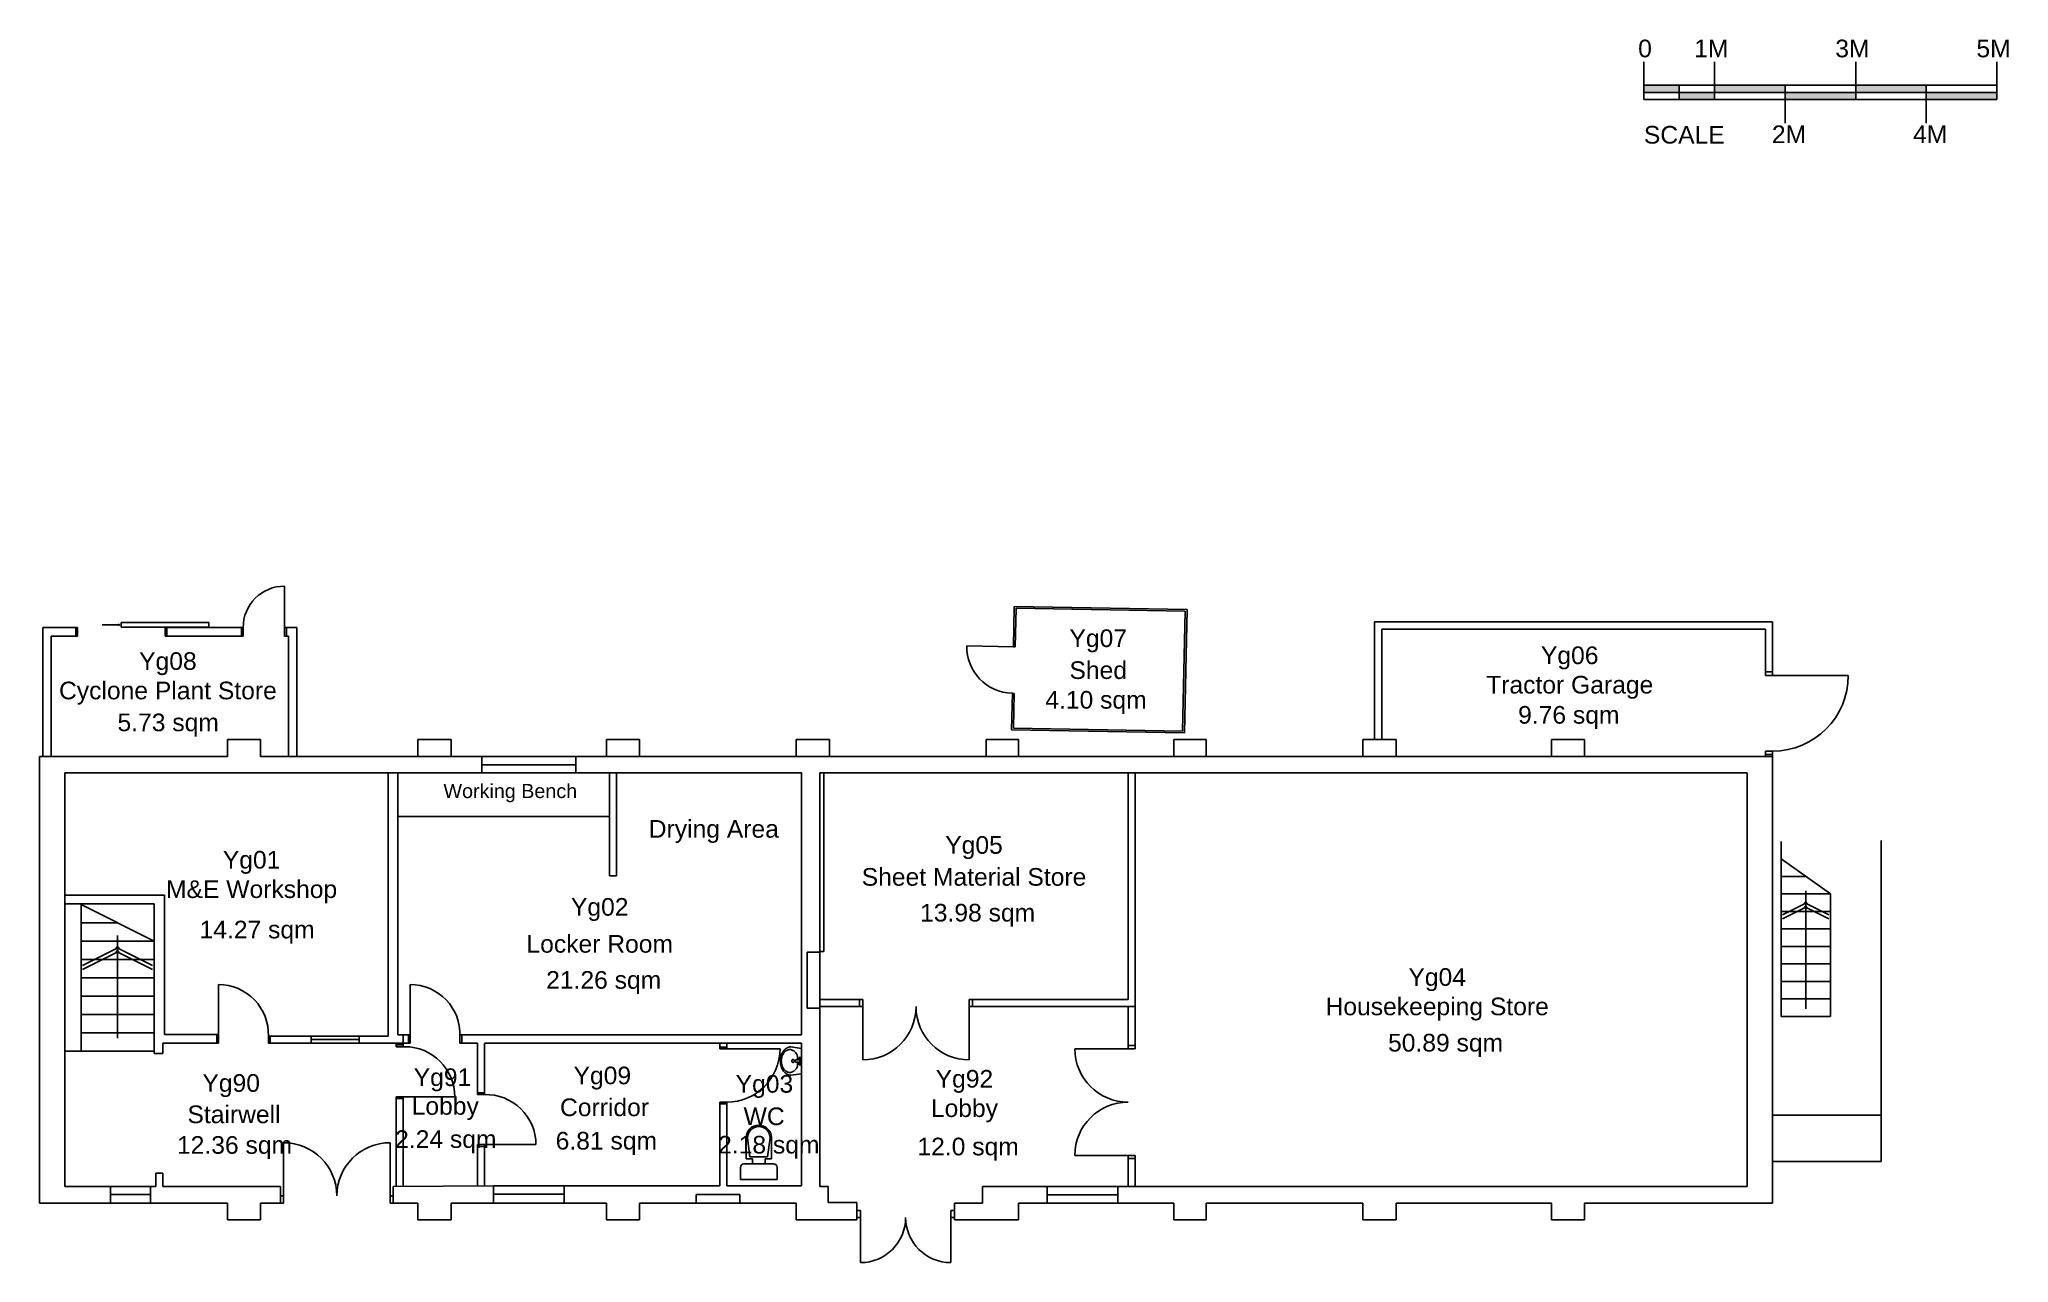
# Model space of a CAD drawing. Header units: millimetres. Extents: x 0 to 27904, y 0 to 17337.
import ezdxf

# ---------------------------------------------------------------- set-up
doc = ezdxf.new("R2010")
doc.units = ezdxf.units.MM
for name, color, linetype in [('DOORS', 2, 'Continuous'), ('EXTERNAL WALLS', 1, 'Continuous'), ('FITTINGS', 40, 'Continuous'), ('INTERNAL WALLS', 3, 'Continuous'), ('NOTES', 7, 'Continuous'), ('ROOM NAME', 4, 'Continuous'), ('ROOM NUMBER', 7, 'Continuous'), ('SANITARY', 2, 'Continuous'), ('SCALE', 7, 'Continuous'), ('STAIRS', 2, 'Continuous'), ('TEXT AREA', 6, 'Continuous'), ('WINDOWS', 4, 'Continuous')]:
    doc.layers.add(name, color=color, linetype=linetype)
doc.styles.add('CCCU STANDARD', font='arial.ttf')

# ---------------------------------------------------------------- blocks, each defined once
blk = doc.blocks.new('LG10A')
at = {"linetype": 'Continuous'}
for p, q in [((-260, -170), (-260, 0)), ((260, 0), (-260, 0)), ((260, 0), (260, -170)), ((210, -220), (-210, -220)), ((-90, -220), (-90, -290)), ((90, -290), (90, -220)), ((-180, -290), (-90, -290)), ((-180, -290), (-180, -590)), ((-160, -590), (-125, -320)), ((-125, -320), (125, -320)), ((90, -290), (180, -290)), ((125, -320), (160, -590)), ((180, -590), (180, -290)), ((-180, -593), (-180, -591))]:
    blk.add_line(p, q, dxfattribs=at)
for centre, radius, start, end in [((-210, -170), 50, 180, 270), ((210, -170), 50, 270, 360), ((0, -590), 180, 181, 0), ((0, -590), 160, 180, 0)]:
    blk.add_arc(centre, radius, start, end, dxfattribs=at)
blk = doc.blocks.new('SINK5')
for p, q in [((-200, -150), (-180, 0)), ((-180, 0), (180, 0)), ((200, -150), (180, 0)), ((-73, -57), (-17, -57)), ((-52, -33), (-52, -11)), ((-52, -11), (52, -11)), ((-17, -33), (-52, -33)), ((-17, -86), (-17, -17)), ((-17, -17), (17, -17)), ((17, -17), (17, -86)), ((52, -33), (17, -33)), ((73, -57), (17, -57)), ((52, -11), (52, -33))]:
    blk.add_line(p, q)
blk.add_lwpolyline([(-22, -121, 0.126822), (-20, -127, 0.10607), (-15, -132, 0.085783), (-9, -136, 0.075445), (0, -137, 0.075445), (9, -136, 0.085783), (16, -132, 0.10607), (20, -127, 0.126822), (22, -121, 0.126822), (20, -114, 0.10607), (16, -109, 0.085783), (9, -105, 0.075445), (0, -104, 0.075445), (-9, -105, 0.085783), (-15, -109, 0.10607), (-20, -114, 0.126822)], format="xyb", close=True)
for centre, radius, start, end in [((-86, -150), 114, 180, 208.9112), ((-45, -127), 161, 208.9112, 233.1301), ((-70, -165), 92, 151.0888, 180), ((-70, -165), 92, 180, 208.9112), ((-36, -184), 130, 126.8699, 151.0888), ((-36, -147), 130, 208.9112, 233.1301), ((-18, -91), 206, 233.1301, 252.7421), ((-14, -213), 167, 110.466, 126.8699), ((-14, -117), 167, 233.1301, 252.7421), ((0, -71), 215, 252.7421, 270), ((0, -69), 23.9, 224.5789, 315.4211), ((0, -71), 215, 270, 287.2579), ((14, -117), 167, 287.2579, 306.8699), ((14, -213), 167, 53.1301, 69.534), ((18, -91), 206, 287.2579, 306.8699), ((36, -184), 130, 28.9112, 53.1301), ((36, -147), 130, 306.8699, 331.0888), ((45, -127), 161, 306.8699, 331.0888), ((70, -165), 92, 0, 28.9112), ((70, -165), 92, 331.0888, 0), ((86, -150), 114, 331.0888, 0), ((0, -34), 266, 252.7421, 270), ((0, -34), 266, 270, 287.2579)]:
    blk.add_arc(centre, radius, start, end)
blk = doc.blocks.new('A$C5A721451')
at = {"layer": 'SANITARY'}
blk.add_blockref('SINK5', (200, 300), dxfattribs=at)

msp = doc.modelspace()

# ---------------------------------------------------------------- linework, layer by layer
at = {"layer": 'DOORS'}
for p, q in [((3475, 9000), (3475, 9588)), ((515, 9000), (515, 8880)), ((540, 9000), (540, 8880)), ((1140, 9041), (890, 9041)), ((1140, 9041), (1116, 9049)), ((1140, 9041), (1116, 9032)), ((1160, 9074), (2401, 9074)), ((1160, 9074), (1160, 9007)), ((1160, 9007), (2401, 9007)), ((1781, 9000), (1781, 8880)), ((1806, 9000), (1806, 8880)), ((2401, 9007), (2401, 9074)), ((2862, 9000), (2862, 8880)), ((2887, 9000), (2887, 8880)), ((3475, 9000), (3475, 8880)), ((3500, 9000), (3500, 8880)), ((13801, 8729), (13142, 8744)), ((13826, 8728), (13801, 8729)), ((13827, 8738), (13802, 8739)), ((24460, 8373), (24560, 8373)), ((24460, 8323), (24560, 8323)), ((24560, 8323), (25633, 8323)), ((13811, 8058), (13786, 8059)), ((13812, 8068), (13787, 8069)), ((24460, 7250), (24560, 7250)), ((24460, 7200), (24560, 7200)), ((2540, 3110), (2540, 3940)), ((5255, 3230), (5255, 3940)), ((11667, 3728), (11622, 3728)), ((11622, 3728), (11622, 3628)), ((11667, 3728), (11622, 3728)), ((11667, 3628), (11622, 3628)), ((11667, 3628), (11622, 3628)), ((11667, 3728), (11667, 2873)), ((11667, 3728), (11667, 2873)), ((13222, 3728), (13177, 3728)), ((13177, 3728), (13177, 2873)), ((13222, 3628), (13177, 3628)), ((13222, 3728), (13222, 3628)), ((2515, 3110), (2515, 3235)), ((2515, 3235), (2540, 3235)), ((2515, 3110), (2540, 3110)), ((3245, 3110), (3245, 3230)), ((3245, 3210), (3270, 3210)), ((3245, 3110), (3270, 3110)), ((3270, 3110), (3270, 3210)), ((5055, 3085), (5155, 3085)), ((5230, 3110), (5230, 3230)), ((5230, 3230), (5255, 3230)), ((5230, 3110), (5255, 3110)), ((5255, 3230), (5255, 3110)), ((5960, 3110), (5960, 3230)), ((5985, 3230), (5960, 3230)), ((5985, 3110), (5985, 3230)), ((15428, 3030), (15428, 3075)), ((15428, 3075), (15528, 3075)), ((15528, 3030), (15528, 3075)), ((5055, 3060), (5175, 3060)), ((9640, 3055), (9640, 3030)), ((9740, 3055), (9640, 3055)), ((9740, 3030), (9640, 3030)), ((9740, 3055), (9740, 3030)), ((10495, 3030), (9740, 3030)), ((15428, 3030), (14673, 3030)), ((15528, 3030), (15428, 3030)), ((5055, 2350), (5885, 2350)), ((5055, 2325), (5155, 2325)), ((6207, 2407), (6308, 2407)), ((6207, 2382), (6308, 2382)), ((9740, 2275), (9640, 2275)), ((9740, 2250), (9640, 2250)), ((3460, 845), (3460, 1700)), ((4970, 845), (4970, 1700)), ((6207, 1647), (6308, 1647)), ((6308, 1672), (6208, 1672)), ((6308, 1672), (7037, 1672)), ((15428, 1520), (14673, 1520)), ((15428, 1475), (15428, 1520)), ((15528, 1520), (15428, 1520)), ((15428, 1475), (15528, 1475)), ((15528, 1475), (15528, 1520)), ((3415, 945), (3460, 945)), ((3415, 845), (3460, 845)), ((4970, 945), (5015, 945)), ((4970, 845), (5015, 845)), ((11585, 740), (11635, 740)), ((11585, 640), (11635, 640)), ((11635, 740), (11635, 0)), ((12915, 740), (12915, 0)), ((12915, 740), (12965, 740)), ((12915, 640), (12965, 640))]:
    msp.add_line(p, q, dxfattribs=at)
for centre, radius, start, end in [((2540, 3235), 705, 357.9691, 90), ((5255, 3235), 705, 357.9691, 90), ((11667, 3628), 755, 270, 0), ((13177, 3628), 755, 180, 270), ((5175, 2350), 710, 0, 90), ((9740, 3030), 755, 270, 0), ((15428, 3030), 755, 180, 270), ((6327, 1672), 710, 0.0147, 91.5428), ((15428, 1520), 755, 90, 180), ((3460, 945), 755, 0, 90), ((4970, 945), 755, 90, 180), ((11635, 640), 640, 270, 0), ((12915, 640), 640, 180, 270)]:
    msp.add_arc(centre, radius, start, end, dxfattribs=at)
for centre, major_axis, start_param, end_param in [((3475, 9000), (-588, 0), 4.712389, 6.283185), ((24560, 8323), (0, -1073), 0, 1.570796)]:
    msp.add_ellipse(centre, major_axis=major_axis, ratio=1, start_param=start_param, end_param=end_param, dxfattribs=at)
at = {"layer": 'DOORS', "extrusion": (0, 0, -1)}
msp.add_ellipse((13801, 8729), major_axis=(-15, -660), ratio=1, start_param=0, end_param=1.570796, dxfattribs=at)
at = {"layer": 'EXTERNAL WALLS'}
for p, q in [((13801, 8729), (13814, 9300)), ((13814, 9300), (16264, 9257)), ((13826, 8728), (13839, 9274)), ((13839, 9274), (16238, 9232)), ((16238, 9232), (16200, 7533)), ((16264, 9257), (16225, 7507)), ((47, 7175), (47, 9000)), ((47, 9000), (540, 9000)), ((1781, 9000), (2887, 9000)), ((3475, 9000), (3649, 9000)), ((3649, 9000), (3649, 7175)), ((24560, 9080), (18921, 9080)), ((18921, 9080), (18921, 7415)), ((24460, 8980), (19021, 8980)), ((19021, 8980), (19021, 7415)), ((24460, 8980), (24460, 8323)), ((24560, 9080), (24560, 8323)), ((167, 7175), (167, 8880)), ((167, 8880), (540, 8880)), ((1781, 8880), (2887, 8880)), ((3475, 8880), (3529, 8880)), ((3529, 8880), (3529, 7175)), ((13775, 7550), (13787, 8069)), ((13801, 7575), (13812, 8068)), ((13775, 7550), (16225, 7507)), ((13801, 7575), (16200, 7533)), ((3135, 7415), (2665, 7415)), ((2665, 7415), (2665, 7175)), ((3135, 7415), (3135, 7175)), ((5835, 7415), (5365, 7415)), ((5365, 7415), (5365, 7175)), ((5835, 7415), (5835, 7175)), ((8505, 7415), (8035, 7415)), ((8035, 7415), (8035, 7175)), ((8505, 7415), (8505, 7175)), ((11195, 7415), (10725, 7415)), ((10725, 7415), (10725, 7175)), ((11195, 7415), (11195, 7175)), ((13415, 7415), (13415, 7175)), ((13875, 7415), (13415, 7415)), ((13875, 7415), (13875, 7175)), ((16535, 7415), (16075, 7415)), ((16075, 7415), (16075, 7175)), ((16535, 7415), (16535, 7175)), ((19225, 7415), (18755, 7415)), ((18755, 7415), (18755, 7175)), ((19225, 7415), (19225, 7175)), ((21425, 7415), (21425, 7175)), ((21895, 7415), (21425, 7415)), ((21895, 7415), (21895, 7175)), ((2665, 7175), (0, 7175)), ((0, 7175), (0, 845)), ((5365, 7175), (3135, 7175)), ((3603, 7175), (13884, 7175)), ((8035, 7175), (5835, 7175)), ((10725, 7175), (8505, 7175)), ((13415, 7175), (11195, 7175)), ((16075, 7175), (13875, 7175)), ((16612, 7175), (14162, 7175)), ((18755, 7175), (16535, 7175)), ((19121, 7175), (16612, 7175)), ((24560, 7175), (19121, 7175)), ((21425, 7175), (19225, 7175)), ((24560, 7175), (21895, 7175)), ((24460, 7175), (24460, 7250)), ((24560, 7175), (24560, 7250)), ((24560, 7175), (24560, 845)), ((10800, 6940), (360, 6940)), ((360, 6940), (360, 1080)), ((24200, 6940), (11060, 6940)), ((24200, 6940), (24200, 1080)), ((26100, 5985), (26100, 1435)), ((1650, 1270), (1650, 1080)), ((1750, 1270), (1650, 1270)), ((1750, 1270), (1750, 1080)), ((2665, 845), (0, 845)), ((1650, 1080), (360, 1080)), ((3415, 1080), (1750, 1080)), ((2665, 845), (2665, 605)), ((3135, 845), (3135, 605)), ((3415, 845), (3135, 845)), ((3415, 1080), (3415, 845)), ((5015, 1080), (6435, 1090)), ((5015, 1080), (5015, 845)), ((5365, 845), (5015, 845)), ((5365, 845), (5365, 605)), ((8035, 845), (5835, 845)), ((5835, 845), (5835, 605)), ((9640, 1090), (6435, 1090)), ((8035, 845), (8035, 605)), ((10725, 845), (8505, 845)), ((8505, 845), (8505, 605)), ((10800, 1090), (9740, 1090)), ((10725, 845), (10725, 605)), ((11175, 1080), (11060, 1080)), ((11175, 1080), (11175, 850)), ((11585, 850), (11175, 850)), ((11585, 850), (11585, 605)), ((12965, 845), (12965, 605)), ((13365, 845), (12965, 845)), ((13365, 845), (13365, 1080)), ((24200, 1080), (13365, 1080)), ((13875, 845), (13875, 605)), ((16075, 845), (13875, 845)), ((16075, 845), (16075, 605)), ((16535, 845), (16535, 605)), ((18755, 845), (16535, 845)), ((18755, 845), (18755, 605)), ((19225, 845), (19225, 605)), ((21425, 845), (19225, 845)), ((21425, 845), (21425, 605)), ((21895, 845), (21895, 605)), ((24560, 845), (21895, 845)), ((3135, 605), (2665, 605)), ((5835, 605), (5365, 605)), ((8505, 605), (8035, 605)), ((11585, 605), (10725, 605)), ((13875, 605), (12965, 605)), ((16535, 605), (16075, 605)), ((19225, 605), (18755, 605)), ((21895, 605), (21425, 605))]:
    msp.add_line(p, q, dxfattribs=at)
at = {"layer": 'FITTINGS'}
msp.add_line((5080, 6324), (8080, 6324), dxfattribs=at)
at = {"layer": 'INTERNAL WALLS'}
for p, q in [((4940, 6940), (4940, 3210)), ((5080, 6940), (5080, 3230)), ((8080, 5483), (8080, 6940)), ((8179, 5480), (8179, 6940)), ((10800, 6940), (10800, 3230)), ((11060, 6940), (11060, 1080)), ((11115, 6940), (11115, 4409)), ((15428, 6940), (15428, 3728)), ((15528, 6940), (15528, 3628)), ((8079, 5483), (8179, 5483)), ((1775, 5210), (360, 5210)), ((1625, 5085), (360, 5085)), ((590, 5085), (590, 2995)), ((1625, 5085), (1625, 2965)), ((1775, 5210), (1775, 3235)), ((11060, 4400), (10880, 4400)), ((10880, 4400), (10880, 3605)), ((11115, 4409), (11060, 4409)), ((11060, 3728), (11622, 3728)), ((11060, 3628), (11622, 3628)), ((15428, 3728), (13177, 3728)), ((15528, 3628), (13177, 3628)), ((15428, 3628), (15428, 3075)), ((15528, 3628), (15528, 3075)), ((11060, 3605), (10880, 3605)), ((1750, 3110), (1750, 2965)), ((2515, 3110), (1750, 3110)), ((2515, 3235), (1775, 3235)), ((4940, 3210), (3245, 3210)), ((5055, 3110), (3245, 3110)), ((5055, 3060), (5055, 3110)), ((5055, 3110), (5255, 3110)), ((5155, 3230), (5080, 3230)), ((5155, 3060), (5155, 3230)), ((5255, 3230), (5155, 3230)), ((8640, 3230), (5960, 3230)), ((5960, 3110), (6208, 3110)), ((6208, 3110), (6208, 2382)), ((6308, 3110), (10800, 3110)), ((6308, 3107), (6308, 2382)), ((9533, 3230), (8640, 3230)), ((10800, 3230), (9533, 3230)), ((9640, 3055), (9640, 3110)), ((9740, 3055), (9740, 3110)), ((10800, 3110), (10800, 1090)), ((1750, 2965), (1625, 2965)), ((5055, 1080), (5055, 2350)), ((5155, 1080), (5155, 2350)), ((9640, 2275), (9640, 1090)), ((9740, 2275), (9740, 1090)), ((6208, 1672), (6208, 1088)), ((6308, 1672), (6308, 1089)), ((15428, 1475), (15428, 1080)), ((15528, 1475), (15528, 1080))]:
    msp.add_line(p, q, dxfattribs=at)
msp.add_lwpolyline([(5080, 6940), (10800, 6940), (10800, 3230)], dxfattribs=at)
at = {"layer": 'NOTES'}
msp.add_line((8080, 6940), (8080, 6324), dxfattribs=at)
at = {"layer": 'SCALE'}
for p, q in [((22737, 17021), (22737, 16486)), ((23737, 17021), (23737, 16486)), ((25737, 17021), (25737, 16486)), ((27737, 17021), (27737, 16486)), ((27737, 16686), (22737, 16686)), ((27737, 16586), (22737, 16586)), ((27737, 16486), (22737, 16486)), ((23237, 16686), (23237, 16486)), ((24737, 16686), (24737, 16151)), ((26737, 16686), (26737, 16151))]:
    msp.add_line(p, q, dxfattribs=at)
for points in [[(22737, 16686), (23237, 16686), (22737, 16586), (23237, 16586)], [(23237, 16586), (23737, 16586), (23237, 16486), (23737, 16486)], [(23737, 16686), (24737, 16686), (23737, 16586), (24737, 16586)], [(24737, 16586), (25737, 16586), (24737, 16486), (25737, 16486)], [(25737, 16686), (26737, 16686), (25737, 16586), (26737, 16586)], [(26737, 16586), (27737, 16586), (26737, 16486), (27737, 16486)]]:
    msp.add_solid(points, dxfattribs=at)
at = {"layer": 'STAIRS'}
for p, q in [((24680, 5970), (24680, 3490)), ((24680, 5722), (25380, 5226)), ((24680, 5474), (25030, 5474)), ((590, 5075), (1625, 4555)), ((24680, 5226), (25380, 5226)), ((25052, 5104), (24702, 4928)), ((25052, 5048), (24702, 4872)), ((25008, 5104), (25358, 4928)), ((25008, 5048), (25358, 4872)), ((25030, 5269), (25030, 3599)), ((25380, 5226), (25380, 3490)), ((1107, 4815), (590, 4815)), ((24680, 4978), (25380, 4978)), ((1625, 4555), (590, 4555)), ((1130, 4470), (612, 4210)), ((1085, 4470), (1603, 4210)), ((1107, 4635), (1107, 3183)), ((24680, 4730), (25380, 4730)), ((24680, 4482), (25380, 4482)), ((1625, 4295), (590, 4295)), ((1130, 4414), (612, 4154)), ((1085, 4414), (1603, 4154)), ((24680, 4234), (25380, 4234)), ((1625, 4035), (590, 4035)), ((24680, 3986), (25380, 3986)), ((1625, 3775), (590, 3775)), ((24680, 3738), (25380, 3738)), ((1625, 3515), (590, 3515)), ((24680, 3490), (25380, 3490)), ((1625, 3255), (590, 3255)), ((1625, 2995), (360, 2995)), ((24560, 2090), (26100, 2090)), ((24560, 1435), (26100, 1435))]:
    msp.add_line(p, q, dxfattribs=at)
at = {"layer": 'WINDOWS'}
for p, q in [((6270, 7175), (6270, 6940)), ((6270, 7057), (7600, 7057)), ((7600, 7175), (7600, 6940)), ((3850, 3110), (3850, 3210)), ((3850, 3160), (4530, 3160)), ((4530, 3110), (4530, 3210)), ((1010, 1080), (1010, 845)), ((1010, 967), (1575, 967)), ((1575, 1080), (1575, 845)), ((6435, 845), (6435, 1090)), ((7435, 968), (6435, 968)), ((7435, 845), (7435, 1090)), ((9305, 967), (9305, 845)), ((9305, 967), (9925, 967)), ((9925, 967), (9925, 845)), ((14280, 845), (14280, 1080)), ((15280, 962), (14280, 962)), ((15280, 845), (15280, 1080))]:
    msp.add_line(p, q, dxfattribs=at)

# ---------------------------------------------------------------- block references
at = {"layer": 'SANITARY'}
for name, p, rotation in [('A$C5A721451', (10499, 3057), 270), ('LG10A', (10194, 1179), 180)]:
    msp.add_blockref(name, p, dxfattribs=dict(at, rotation=rotation))

# ---------------------------------------------------------------- texts
at = {"layer": 'NOTES', "insert": (6673, 6654), "char_height": 200, "width": 2828.89, "attachment_point": 5, "style": 'CCCU STANDARD'}
msp.add_mtext('{\\C7;Working Bench}', dxfattribs=at)
at = {"layer": 'ROOM NAME', "char_height": 250, "attachment_point": 5, "style": 'CCCU STANDARD'}
for s, insert, width in [('\\P\\PShed', (15004, 8812), 2361.48), ('\\P\\PCyclone Plant Store', (1821, 8488), 3362), ('\\P\\PTractor Garage', (21685, 8570), 5439), ('Drying Area', (9557, 6110), 2298.24), ('\\P\\PSheet Material Store', (13244, 5882), 4368), ('\\P\\PM&E Workshop', (3007, 5672), 4580), ('\\P\\PLocker Room', (7940, 4933), 5720), ('\\P\\PHousekeeping Store', (19807, 4010), 13140), ('Stairwell', (2758, 2100), 2899.61), ('Lobby', (5751, 2183), 2899.61), ('Corridor', (8008, 2200), 2298.24), ('\\P\\PLobby', (13108, 2568), 4368), ('WC', (10270, 2072), 1060)]:
    msp.add_mtext(s, dxfattribs=dict(at, insert=insert, width=width))
at = {"layer": 'ROOM NUMBER', "char_height": 250, "attachment_point": 5, "style": 'CCCU STANDARD'}
for s, insert, width in [('Yg07', (15004, 8812), 2361.48), ('Yg08', (1821, 8488), 3362), ('Yg06', (21685, 8570), 5439), ('Yg05', (13244, 5882), 4368), ('Yg01', (3007, 5672), 4580), ('Yg02', (7940, 5004), 5720), ('Yg04', (19807, 4010), 13140), ('Yg90', (2718, 2508), 4695), ('Yg91', (5712, 2590), 4695), ('Yg09', (7977, 2615), 5720), ('Yg03', (10274, 2496), 900), ('Yg92', (13108, 2568), 4368)]:
    msp.add_mtext(s, dxfattribs=dict(at, insert=insert, width=width))
at = {"layer": 'SCALE', "char_height": 250, "attachment_point": 1, "style": 'CCCU STANDARD'}
for s, insert, width in [('0', (22655, 17333), 562), ('1M', (23448, 17333), 562), ('3M', (25448, 17333), 562), ('5M', (27448, 17333), 562), ('SCALE', (22736, 16110), 4479.62), ('2M', (24550, 16117), 562), ('4M', (26550, 16117), 562)]:
    msp.add_mtext(s, dxfattribs=dict(at, insert=insert, width=width))
at = {"layer": 'TEXT AREA', "char_height": 250, "width": 2993.08, "attachment_point": 5, "style": 'CCCU STANDARD'}
for s, insert in [('4.10 sqm', (14972, 7939)), ('9.76 sqm', (21672, 7726)), ('5.73 sqm', (1825, 7619)), ('13.98 sqm', (13295, 4922)), ('14.27 sqm', (3085, 4683)), ('21.26 sqm', (7996, 3969)), ('50.89 sqm', (19926, 3079)), ('12.36 sqm', (2765, 1630)), ('2.24 sqm', (5759, 1713)), ('6.81 sqm', (8034, 1690)), ('2.18 sqm', (10336, 1634)), ('12.0 sqm', (13160, 1608))]:
    msp.add_mtext(s, dxfattribs=dict(at, insert=insert))

doc.saveas('drawing.dxf')
